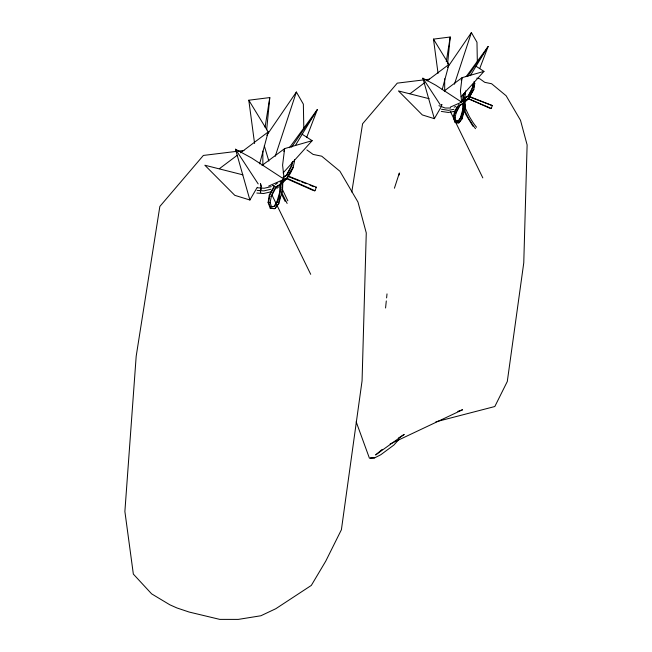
<?xml version="1.0" encoding="UTF-8"?>
<svg xmlns="http://www.w3.org/2000/svg" width="652" height="652" viewBox="0 0 652 652"><rect width="100%" height="100%" fill="white"/><g stroke="black" fill="none" stroke-linecap="round" stroke-linejoin="round"><path stroke-width="0.98" d="M262.846 165.119L262.854 151.077M444.68 90.995L444.68 78.786M274.362 206.423L270.865 206.692L274.362 206.423C279.863 199.528 280.906 190.4 280.295 181.884L281.444 181.427L282.544 189.724L287.834 200.816M282.006 189.879L282.12 187.059M282.944 179.373L282.544 189.724L281.778 192.731L287.133 203.448M463.083 94.719L462.822 101.427L463.254 101.296M458.462 121.085L455.65 121.305L458.462 121.085C464.909 113.309 462.896 102.853 463.548 93.578L464.436 100.269L468.69 98.558L473.808 89.454L474.77 83.35L474.077 81.516M464.631 107.743L464.786 103.798M465.667 90.84L465.137 92.649L465.063 107.613L464.452 110.041L468.079 117.499L473.523 126.064A63.228 42.16 73.4 0 0 475.536 128.697M266.66 129.821L269.789 97.572L248.795 100.221L254.582 143.497M447.59 64.026L450.214 37.009L433.482 39.128L438.054 73.342M385.568 307.997L386.294 300.947M386.603 297.923L387.011 293.897M399.163 174.997L399.366 172.984L394.411 188.224M275.323 208.151L274.468 208.738L270.238 208.257L268.102 202.56L269.292 194.997L273.685 187.181M281.819 189.936L282.544 189.724L278.836 203.571L274.997 208.575L270.776 208.094L268.632 202.405L269.83 194.842L274.223 187.018M294.574 159.634C293.759 171.142 286.261 182.022 275.845 186.961L272.194 193.888M351.795 192.014L362.577 123.798L397.264 83.138L429.611 79.177M459.244 122.478L458.552 122.951L455.145 122.56L453.417 117.971L454.379 111.867L457.174 106.904M460.76 102.299L464.175 100.921L465.063 107.613L462.072 118.786L458.984 122.82L455.577 122.429L453.849 117.841L454.811 111.736L459 104.287M473.645 87.833L473.922 86.097M265.062 127.205L269.789 97.572M446.261 61.761L450.214 37.009M271.403 206.537L270.156 202.348L271.362 196.325L276.375 186.806M285.136 176.244L284.598 176.399L286.301 175.396L291.314 165.877L291.998 162.429M283.017 177.491L286.831 175.233L291.851 165.714L292.707 161.411M456.074 121.174L455.08 117.8L456.05 112.943L460.092 105.257L463.173 103.44L468.69 98.558L465.495 101.125M465.447 97.751L465.015 97.881L468.095 96.064L472.138 88.379L473.539 83.391L472.57 88.256L468.527 95.934L465.447 97.751L461.282 101.435M283.873 151.476L284.639 148.599L312.161 140.669L302.178 134.255L317.353 109.503L306.619 137.572M461.29 80.555L462.048 77.686L483.988 71.37L476.025 66.251L488.128 46.52L479.685 68.599M259.635 163.864L268.2 131.957L248.795 100.221M280.278 196.342L278.298 203.734L278.836 203.571M442.178 89.626L448.951 64.418L433.482 39.128M459.864 121.671L459.432 121.802L461.64 118.909L464.134 109.601M273.824 206.586L276.766 202.242L280.042 191.036L279.659 184.703L280.197 184.549M458.03 121.215L460.41 117.71L463.05 108.672L462.741 103.57L463.173 103.44M275.25 156.26L296.367 92.038L303.351 104.141L303.832 129.129M454.436 84.173L471.396 32.6L476.971 42.25L477.346 62.168M314.989 190.702L316.383 187.222L287.98 175.934L286.717 178.183L314.989 190.702L314.264 190.922M491.233 108.403L467.843 98.485L490.646 108.582L491.233 108.403L492.358 105.6L469.456 96.496L468.054 99.039M473.376 89.577L469.709 96.097L471.314 93.236M462.741 103.57L459.66 105.388L455.618 113.065L456.05 112.943M291.2 170.278L293.384 167.197L291.305 170.245M286.252 179.088L287.035 178.493L281.77 180.612M242.886 174.842L204.858 165.233L234.793 195.331L249.887 200.001L257.247 187.303M429.114 98.696L398.462 90.946L422.317 114.931L434.346 118.664L440.891 107.376M295.454 145.355L302.178 134.255M470.296 75.705L476.025 66.251M471.714 92.527L473.808 89.454M291.615 147.181L317.353 109.503L289.472 147.727M467.753 76.349L488.128 46.52L466.18 76.61M266.831 135.225L296.367 92.038M447.525 67.506L471.396 32.6M276.106 206.594L277.752 204.451M283.098 172.959L312.161 140.669M461.094 96.806L483.988 71.37M399.228 439.098L393.865 445.055L380.817 454.721L374.631 457.875L369.44 458.242L356.171 421.803M282.699 182.014L286.497 178.656M276.815 188.412L278.51 186.912M382.145 449.407L375.617 454.966L404.224 434.403L398.315 438.168M219.382 168.713L237.287 155.241M240.539 152.788L268.2 131.957M410.035 93.725L424.631 82.731M427.06 80.905L448.951 64.418M262.031 165.437L284.639 148.599L282.593 165.135L284.174 179.259L268.689 186.065M444.224 90.962L462.048 77.686L460.418 90.864L461.673 102.128L450.353 107.099M275.486 184.475L277.385 183.13M275.845 186.961L278.893 185.16M390.132 443.988L462.586 409.749L457.818 411.388M454.167 107.181L455.838 106.52M271.224 186.619L264.207 188.241L257.401 187.768M270.939 189.259L263.921 190.881L257.116 190.408M270.653 191.9L263.636 193.522L256.831 193.049M474.338 83.48L474.77 83.35M472.138 88.379L472.57 88.256M465.137 92.649L464.811 94.475M468.095 96.064L468.527 95.934M466.726 96.871L467.15 96.74M462.887 99.764L463.319 99.634M459.66 105.388L460.092 105.257M463.05 108.672L463.482 108.542M454.379 111.867L454.811 111.736M464.452 110.041L463.865 110.212L465.903 114.638L472.936 126.235M492.358 105.6L469.782 97.034M291.314 165.877L291.851 165.714M453.417 117.971L453.849 117.841M454.648 117.93L455.08 117.8M460.41 117.71L460.834 117.588M461.64 118.909L462.072 118.786M456.971 121.256L457.402 121.125M455.145 122.56L455.577 122.429M456.392 122.698L456.824 122.576M286.301 175.396L286.831 175.233M280.042 191.036L280.58 190.873M269.292 194.997L269.83 194.842M281.053 192.943L281.778 192.731M270.825 196.48L271.362 196.325M315.658 187.434L316.383 187.222M268.102 202.56L268.632 202.405M269.626 202.511L270.156 202.348M276.766 202.242L277.304 202.087M272.503 206.635L273.041 206.472M270.238 208.257L270.776 208.094M271.786 208.428L272.324 208.273M275.56 207.312L276.089 207.157M453.939 109.316L448.535 110.318L441.551 109.275M453.711 111.443L448.307 112.454L441.314 111.41M435.903 421.811L494.819 406.522L507.297 381.485L523.768 262.813L527.118 144.899L520.5 120.278L506.131 95.754L491.608 83.741L484.762 82.331L479.766 78.753L476.799 78.167M236.024 151.435L203.367 155.437L159.846 206.448L136.186 356.212L124.882 511.47L133.342 574.086L151.623 593.858L169.83 604.787L176.936 607.957L189.121 612.041L219.773 619.384L238.282 619.4L260.89 615.757L275.812 608.715L311.322 585.414L325.755 561.136L341.403 529.726L362.064 380.858L366.269 232.927L357.964 202.03L339.945 171.264L321.721 156.195L313.131 154.426L306.872 149.936M238.004 151.191L243.938 150.465M450.605 108.028L445.145 108.004L438.91 105.689M370.466 457.924L374.631 457.875M288.208 176.521L299.561 181.036M301.46 181.794L306.187 183.677M309.977 185.176L313.759 186.684M285.992 178.403L313.351 190.514M434.346 118.664L422.871 78.183L435.723 85.167L461.673 102.128M249.887 200.001L235.486 149.218L251.607 157.98L284.174 179.259M422.871 78.183L440.304 104.842M235.486 149.218L258.168 183.913M285.16 201.444L281.754 194.581M450.393 111.508L482.822 177.89M271.803 194.695L310.702 274.313M465.455 110.074L464.477 107.784L465.063 107.613L469.334 116.561L472.757 122.128A58.607 39.071 73.4 0 0 476.571 127.254M264.288 145.812L268.86 161.085M260.539 183.799L261.289 187.108L260.555 183.84M260.629 188.094L261.004 189.748L260.637 188.118M260.344 190.743L260.71 192.397L260.344 190.759M441.787 104.426L441.412 106.007L441.795 104.45M290.792 171.011L288.306 175.437L290.792 171.011M274.72 186.309L272.862 185.543L274.72 186.309"/></g></svg>
